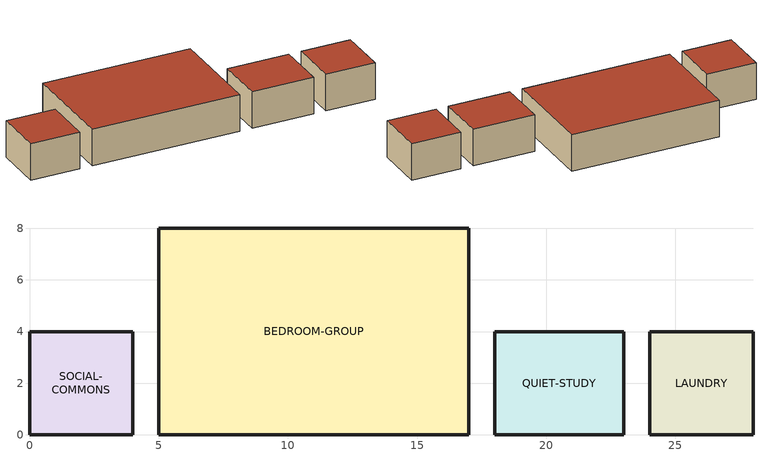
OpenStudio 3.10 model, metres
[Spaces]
SOCIAL-COMMONS
 floor ground (EW2A09 Opaque Construction): 0,0 0,4 4,4 4,0 z0
 wall outside (EW2A09 Opaque Construction): 0,4 0,0 4,0 4,4 0,4 z0:3
 roof outside (EW2A09 Opaque Construction): 4,0 4,4 0,4 0,0 z3
BEDROOM-GROUP
 floor ground (EW2A09 Opaque Construction): 5,0 5,8 17,8 17,0 z0
 wall outside (EW2A09 Opaque Construction): 5,8 5,0 17,0 17,8 5,8 z0:3
 roof outside (EW2A09 Opaque Construction): 17,0 17,8 5,8 5,0 z3
QUIET-STUDY
 floor ground (EW2A09 Opaque Construction): 18,0 18,4 23,4 23,0 z0
 wall outside (EW2A09 Opaque Construction): 18,4 18,0 23,0 23,4 18,4 z0:3
 roof outside (EW2A09 Opaque Construction): 23,0 23,4 18,4 18,0 z3
LAUNDRY
 floor ground (EW2A09 Opaque Construction): 24,0 24,4 28,4 28,0 z0
 wall outside (EW2A09 Opaque Construction): 24,4 24,0 28,0 28,4 24,4 z0:3
 roof outside (EW2A09 Opaque Construction): 28,0 28,4 24,4 24,0 z3
[Building]
EW2A09 Student Residence
[Material]
EW2A09 Opaque Material: Roughness=Smooth; Thickness {m}=0.2; Conductivity {W/m-K}=0.5; Density {kg/m3}=800; Specific Heat {J/kg-K}=900
[Construction]
EW2A09 Opaque Construction: EW2A09 Opaque Material
[Space]
Name | Thermal Zone | Design Specification Outdoor Air Object
SOCIAL-COMMONS | SOCIAL-COMMONS-ZN | SOCIAL-COMMONS Outdoor Air
BEDROOM-GROUP | BEDROOM-GROUP-ZN | BEDROOM-GROUP Outdoor Air
QUIET-STUDY | QUIET-STUDY-ZN | QUIET-STUDY Outdoor Air
LAUNDRY | LAUNDRY-ZN | LAUNDRY Outdoor Air
[ThermalZone] Use Ideal Air Loads=No
Name | Thermostat
SOCIAL-COMMONS-ZN | SOCIAL-COMMONS Thermostat
BEDROOM-GROUP-ZN | BEDROOM-GROUP Thermostat
QUIET-STUDY-ZN | QUIET-STUDY Thermostat
LAUNDRY-ZN | LAUNDRY Thermostat
[Sizing:Zone] Zone Cooling Design Supply Air Temperature Input Method=SupplyAirTemperature; Zone Cooling Design Supply Air Temperature {C}=14; Zone Cooling Design Supply Air Temperature Difference {deltaC}=11.11; Zone Heating Design Supply Air Temperature Input Method=SupplyAirTemperature; Zone Heating Design Supply Air Temperature {C}=40; Zone Heating Design Supply Air Temperature Difference {deltaC}=11.11; Zone Cooling Design Supply Air Humidity Ratio {kg-H2O/kg-air}=0.0085; Zone Heating Design Supply Air Humidity Ratio {kg-H2O/kg-air}=0.008; Cooling Design Air Flow Method=DesignDay; Heating Design Air Flow Method=DesignDay; Account for Dedicated Outdoor Air System=No; Dedicated Outdoor Air System Control Strategy=NeutralSupplyAir; Dedicated Outdoor Air Low Setpoint Temperature for Design {C}=autosize; Dedicated Outdoor Air High Setpoint Temperature for Design {C}=autosize; Zone Load Sizing Method=Sensible Load Only No Latent Load; Zone Latent Cooling Design Supply Air Humidity Ratio Input Method=HumidityRatioDifference; Zone Cooling Design Supply Air Humidity Ratio Difference {kgWater/kgDryAir}=0.005; Zone Latent Heating Design Supply Air Humidity Ratio Input Method=HumidityRatioDifference; Zone Humidification Design Supply Air Humidity Ratio Difference {kgWater/kgDryAir}=0.005; Sizing Option=Coincident
SOCIAL-COMMONS-ZN; BEDROOM-GROUP-ZN; QUIET-STUDY-ZN; LAUNDRY-ZN
[Zone equipment]
SOCIAL-COMMONS-ZN: SOCIAL-COMMONS IDEAL LOADS
BEDROOM-GROUP-ZN: BEDROOM-GROUP IDEAL LOADS
QUIET-STUDY-ZN: QUIET-STUDY IDEAL LOADS
LAUNDRY-ZN: LAUNDRY IDEAL LOADS
[ThermostatSetpoint:DualSetpoint] Heating Setpoint Temperature Schedule=EW2A09 Heating 20C; Cooling Setpoint Temperature Schedule=EW2A09 Cooling 26C
SOCIAL-COMMONS Thermostat; BEDROOM-GROUP Thermostat; QUIET-STUDY Thermostat; LAUNDRY Thermostat
[DesignSpecification:OutdoorAir] Outdoor Air Method=Sum; Outdoor Air Flow per Person {m3/s-person}=0.004
Name | Outdoor Air Flow per Floor Area {m3/s-m2}
SOCIAL-COMMONS Outdoor Air; QUIET-STUDY Outdoor Air | 0.0008
BEDROOM-GROUP Outdoor Air | 0.0007
LAUNDRY Outdoor Air | 0.001
[ZoneHVAC:IdealLoadsAirSystem] Availability Schedule=EW2A09 Always On
Name | Design Specification Outdoor Air Object
SOCIAL-COMMONS IDEAL LOADS | SOCIAL-COMMONS Outdoor Air
BEDROOM-GROUP IDEAL LOADS | BEDROOM-GROUP Outdoor Air
QUIET-STUDY IDEAL LOADS | QUIET-STUDY Outdoor Air
LAUNDRY IDEAL LOADS | LAUNDRY Outdoor Air
[People:Definition] Number of People Calculation Method=People/Area; Fraction Radiant=0.3
Name | People per Space Floor Area {person/m2}
SOCIAL-COMMONS People Definition | 0.1
BEDROOM-GROUP People Definition | 0.0625
QUIET-STUDY People Definition | 0.08
LAUNDRY People Definition | 0.02
[People] Activity Level Schedule=EW2A09 Activity 120W; Multiplier=1
Name | People Definition | Space or SpaceType | Number of People Schedule
SOCIAL-COMMONS People | SOCIAL-COMMONS People Definition | SOCIAL-COMMONS | SocialCommonsSchedule SOCIAL-SPACE-SCHEDULE
BEDROOM-GROUP People | BEDROOM-GROUP People Definition | BEDROOM-GROUP | ResidentialBedroomSchedule RESIDENTIAL-SCHEDULE
QUIET-STUDY People | QUIET-STUDY People Definition | QUIET-STUDY | QuietStudySchedule LOW-EQUIPMENT-STUDY
LAUNDRY People | LAUNDRY People Definition | LAUNDRY | LaundryServiceSchedule HIGH-EQUIPMENT-LAUNDRY
[Lights:Definition] Design Level Calculation Method=Watts/Area
Name | Watts per Space Floor Area {W/m2}
SOCIAL-COMMONS Lights Definition | 9
BEDROOM-GROUP Lights Definition | 6
QUIET-STUDY Lights Definition | 7
LAUNDRY Lights Definition | 8
[Lights] Fraction Replaceable=1
Name | Lights Definition | Space or SpaceType | Schedule
SOCIAL-COMMONS Lights | SOCIAL-COMMONS Lights Definition | SOCIAL-COMMONS | SocialCommonsSchedule SOCIAL-SPACE-SCHEDULE
BEDROOM-GROUP Lights | BEDROOM-GROUP Lights Definition | BEDROOM-GROUP | ResidentialBedroomSchedule RESIDENTIAL-SCHEDULE
QUIET-STUDY Lights | QUIET-STUDY Lights Definition | QUIET-STUDY | QuietStudySchedule LOW-EQUIPMENT-STUDY
LAUNDRY Lights | LAUNDRY Lights Definition | LAUNDRY | LaundryServiceSchedule HIGH-EQUIPMENT-LAUNDRY
[ElectricEquipment:Definition] Design Level Calculation Method=Watts/Area
Name | Watts per Space Floor Area {W/m2}
SOCIAL-COMMONS Equipment Definition | 8
BEDROOM-GROUP Equipment Definition | 5
QUIET-STUDY Equipment Definition | 3
LAUNDRY Equipment Definition | 22
[ElectricEquipment]
Name | Electric Equipment Definition | Space or SpaceType | Schedule
SOCIAL-COMMONS Equipment | SOCIAL-COMMONS Equipment Definition | SOCIAL-COMMONS | SocialCommonsSchedule SOCIAL-SPACE-SCHEDULE
BEDROOM-GROUP Equipment | BEDROOM-GROUP Equipment Definition | BEDROOM-GROUP | ResidentialBedroomSchedule RESIDENTIAL-SCHEDULE
QUIET-STUDY Equipment | QUIET-STUDY Equipment Definition | QUIET-STUDY | QuietStudySchedule LOW-EQUIPMENT-STUDY
LAUNDRY Equipment | LAUNDRY Equipment Definition | LAUNDRY | LaundryServiceSchedule HIGH-EQUIPMENT-LAUNDRY
[Schedule:Ruleset]
Name | Default Day Schedule
EW2A09 Always On | EW2A09 Always On Default Day
EW2A09 Heating 20C | EW2A09 Heating 20C Default Day
EW2A09 Cooling 26C | EW2A09 Cooling 26C Default Day
EW2A09 Activity 120W | EW2A09 Activity 120W Default Day
SocialCommonsSchedule SOCIAL-SPACE-SCHEDULE | SocialCommonsSchedule SOCIAL-SPACE-SCHEDULE Default Day
ResidentialBedroomSchedule RESIDENTIAL-SCHEDULE | ResidentialBedroomSchedule RESIDENTIAL-SCHEDULE Default Day
QuietStudySchedule LOW-EQUIPMENT-STUDY | QuietStudySchedule LOW-EQUIPMENT-STUDY Default Day
LaundryServiceSchedule HIGH-EQUIPMENT-LAUNDRY | LaundryServiceSchedule HIGH-EQUIPMENT-LAUNDRY Default Day
[Schedule:Day]
EW2A09 Always On Default Day: 24, 0, 1
EW2A09 Heating 20C Default Day: 24, 0, 20
EW2A09 Cooling 26C Default Day: 24, 0, 26
EW2A09 Activity 120W Default Day: 24, 0, 120
SocialCommonsSchedule SOCIAL-SPACE-SCHEDULE Default Day: 7, 0, 0.05, 9, 0, 0.35, 18, 0, 0.8, 23, 0, 0.25, 24, 0, 0.05
ResidentialBedroomSchedule RESIDENTIAL-SCHEDULE Default Day: 7, 0, 0.7, 9, 0, 0.2, 17, 0, 0.15, 23, 0, 0.85, 24, 0, 0.7
QuietStudySchedule LOW-EQUIPMENT-STUDY Default Day: 7, 0, 0.02, 9, 0, 0.2, 18, 0, 0.7, 23, 0, 0.15, 24, 0, 0.02
LaundryServiceSchedule HIGH-EQUIPMENT-LAUNDRY Default Day: 7, 0, 0.02, 9, 0, 0.15, 19, 0, 0.65, 23, 0, 0.05, 24, 0, 0.02
